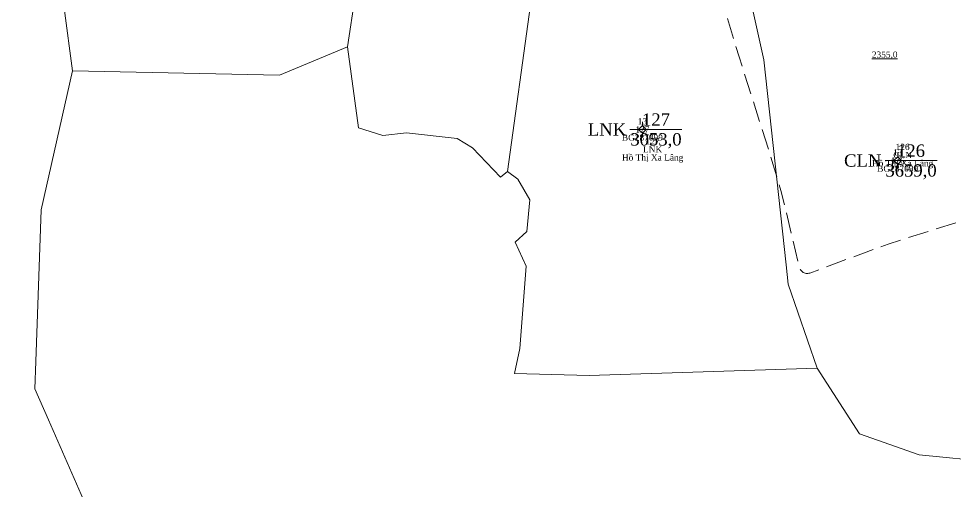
# Model space of a CAD drawing. Header units: metres. Extents: x 543340 to 549474, y 1840490 to 1845220.
# Drawn here: x 547317.3 to 547468.8, y 1841826.2 to 1841902.6 of the extents above; entities that cross this region are included whole.
import ezdxf
from ezdxf.enums import TextEntityAlignment as Align

# ---------------------------------------------------------------- set-up
doc = ezdxf.new("R2010")
doc.units = ezdxf.units.M
doc.header["$MEASUREMENT"] = 0
doc.linetypes.add('DGN Style 3', pattern=[4.697227, 3.355162, -1.342065])
for name, color, linetype, lineweight in [('Level 10', 7, 'Continuous', 0), ('Level 11', 7, 'Continuous', 0), ('Level 13', 7, 'Continuous', 0), ('Level 15', 7, 'Continuous', 0), ('Level 19', 7, 'Continuous', 0), ('Level 2', 7, 'Continuous', 0), ('Level 30', 7, 'Continuous', 0), ('Level 4', 7, 'Continuous', 0), ('Level 5', 7, 'Continuous', 0)]:
    doc.layers.add(name, color=color, linetype=linetype, lineweight=lineweight)
doc.styles.add('Style-Times New Roman', font='times.ttf')

# ---------------------------------------------------------------- blocks, each defined once
blk = doc.blocks.new('CENTRD')
at = {"layer": 'Level 11', "linetype": 'Continuous', "lineweight": 0}
h = blk.add_hatch(color=1, dxfattribs=at)
edge = h.paths.add_edge_path()
edge.add_arc((0, 0), 1.5, 0, 360)
at = {"layer": 'Level 11', "color": 1, "linetype": 'Continuous', "lineweight": 0}
for p, q in [((-6.25, 0), (-12.5, 0)), ((0, 6.25), (-6.25, 0)), ((-6.25, 0), (0, -6.25)), ((0, 12.5), (0, 6.25)), ((6.25, 0), (0, 6.25)), ((0, -6.25), (6.25, 0)), ((12.5, 0), (6.25, 0)), ((0, -6.25), (0, -12.5))]:
    blk.add_line(p, q, dxfattribs=at)
blk = doc.blocks.new('N_THUA_222')
at = {"layer": 'Level 13', "color": 1, "linetype": 'Continuous', "lineweight": 0}
blk.add_line((-2.04, 0), (6.37, 0), dxfattribs=at)
at = {"layer": 'Level 13', "color": 5, "linetype": 'Continuous', "lineweight": 0, "style": 'Style-Times New Roman'}
blk.add_text('126', height=2, dxfattribs=at).set_placement((2.16, 1.6), align=Align.MIDDLE_CENTER)
at = {"layer": 'Level 2', "color": 3, "linetype": 'Continuous', "lineweight": 0, "style": 'Style-Times New Roman'}
blk.add_text('CLN', height=2, dxfattribs=at).set_placement((-2.64, 0), align=Align.MIDDLE_RIGHT)
at = {"layer": 'Level 4', "color": 1, "linetype": 'Continuous', "lineweight": 0, "style": 'Style-Times New Roman'}
blk.add_text('3659,0', height=2, dxfattribs=at).set_placement((2.16, -1.6), align=Align.MIDDLE_CENTER)
blk = doc.blocks.new('N_THUA_223')
at = {"layer": 'Level 13', "color": 1, "linetype": 'Continuous', "lineweight": 0}
blk.add_line((-2.01, 0), (6.4, 0), dxfattribs=at)
at = {"layer": 'Level 13', "color": 5, "linetype": 'Continuous', "lineweight": 0, "style": 'Style-Times New Roman'}
blk.add_text('127', height=2, dxfattribs=at).set_placement((2.2, 1.6), align=Align.MIDDLE_CENTER)
at = {"layer": 'Level 2', "color": 3, "linetype": 'Continuous', "lineweight": 0, "style": 'Style-Times New Roman'}
blk.add_text('LNK', height=2, dxfattribs=at).set_placement((-2.61, 0), align=Align.MIDDLE_RIGHT)
at = {"layer": 'Level 4', "color": 1, "linetype": 'Continuous', "lineweight": 0, "style": 'Style-Times New Roman'}
blk.add_text('3053,0', height=2, dxfattribs=at).set_placement((2.2, -1.6), align=Align.MIDDLE_CENTER)

msp = doc.modelspace()

# ---------------------------------------------------------------- linework, layer by layer
at = {"layer": 'Level 10', "color": 7, "lineweight": 0}
msp.add_line((547396.46, 1841877.85), (547400.19, 1841904.83), dxfattribs=at)
at = {"layer": 'Level 10', "color": 7, "lineweight": 0, "flags": 128}
for points in [[(547370.57, 1841898.02), (547371.81, 1841906.29), (547366.68, 1841931.35), (547364.8, 1841947.4), (547359.57, 1841965.98), (547357.65, 1841982.51)], [(547308.02, 1841946.93), (547317.26, 1841933.26), (547323.37, 1841914.51), (547326.04, 1841894.15)], [(547440.24, 1841924.51), (547434.31, 1841912.49), (547437.98, 1841895.94), (547441.56, 1841862.74), (547441.9, 1841859.61), (547446.57, 1841846.02)], [(547326.04, 1841894.15), (547359.57, 1841893.47), (547370.57, 1841898.02)], [(547370.57, 1841898.02), (547372.35, 1841884.93), (547376.31, 1841883.7), (547380.11, 1841884.11), (547388.31, 1841883.17), (547390.81, 1841881.68), (547395.32, 1841876.94), (547396.46, 1841877.85)], [(547326.04, 1841894.15), (547321, 1841871.64), (547320.11, 1841847.08), (547319.95, 1841842.65), (547322.14, 1841837.65), (547331.61, 1841816.06), (547348.56, 1841797.9), (547349.82, 1841787.5), (547349.98, 1841778.7), (547352.02, 1841770.44), (547354.25, 1841761.37), (547366.33, 1841751.45), (547371.87, 1841753.12), (547377.1, 1841754.7), (547381.86, 1841756.8), (547388.79, 1841756.68), (547398.78, 1841755.79), (547409.87, 1841747.78), (547414.65, 1841729.75), (547419.88, 1841710.01), (547420.58, 1841707.38), (547441.16, 1841667.65), (547456.58, 1841636.29)], [(547396.46, 1841877.85), (547398.16, 1841876.61), (547400.1, 1841873.24), (547399.61, 1841868.12), (547397.73, 1841866.41), (547399.51, 1841862.54), (547398.44, 1841849.21), (547397.61, 1841845.14), (547409.69, 1841844.8), (547446.57, 1841846.02)], [(547446.57, 1841846.02), (547453.46, 1841835.38), (547463.12, 1841831.98), (547475.16, 1841830.78), (547485.74, 1841832.73)]]:
    msp.add_lwpolyline(points, dxfattribs=at)
at = {"layer": 'Level 30', "color": 5, "linetype": 'DGN Style 3', "lineweight": 13, "flags": 128}
msp.add_lwpolyline([(547551.73, 1841940.52), (547562.89, 1841906.57), (547565.18, 1841900.34), (547565.46, 1841899.46), (547565.49, 1841899.33), (547565.53, 1841899.06), (547565.54, 1841898.92), (547565.53, 1841898.66), (547565.52, 1841898.52), (547565.47, 1841898.26), (547565.44, 1841898.13), (547565.35, 1841897.87), (547565.23, 1841897.63), (547565.16, 1841897.51), (547565, 1841897.3), (547564.92, 1841897.19), (547564.73, 1841897), (547564.52, 1841896.83), (547564.3, 1841896.69), (547564.07, 1841896.57), (547563.82, 1841896.48), (547557.43, 1841894.83), (547533.19, 1841889.26), (547512.44, 1841883.38), (547507.2, 1841881.65), (547504.63, 1841880.86), (547495.65, 1841878.24), (547471.78, 1841870.42), (547458.1, 1841866.11), (547445.39, 1841861.41), (547445.24, 1841861.37), (547445.09, 1841861.35), (547444.94, 1841861.35), (547444.79, 1841861.36), (547444.64, 1841861.4), (547444.49, 1841861.45), (547444.35, 1841861.52), (547444.22, 1841861.6), (547444.1, 1841861.7), (547444, 1841861.81), (547443.9, 1841861.94), (547443.83, 1841862.07), (547443.77, 1841862.21), (547443.72, 1841862.35), (547440.73, 1841874.8), (547439.5, 1841878.95), (547433.96, 1841896.43), (547430.17, 1841909), (547429.12, 1841912.17), (547416.13, 1841949.18), (547410.77, 1841966.65), (547409.81, 1841970.12), (547407.16, 1841980.93), (547407.14, 1841981.11), (547407.14, 1841981.29), (547407.15, 1841981.47), (547407.19, 1841981.64), (547407.24, 1841981.81), (547407.31, 1841981.96), (547407.4, 1841982.11), (547407.5, 1841982.25), (547407.61, 1841982.38), (547407.74, 1841982.49), (547407.87, 1841982.59), (547408.02, 1841982.68), (547408.17, 1841982.74), (547408.33, 1841982.8), (547426.99, 1841988.1), (547435.27, 1841990.21), (547457.74, 1841996.91), (547464.76, 1841999.1), (547483.2, 1842004.53), (547493.96, 1842007.83), (547522.6, 1842016.3), (547526.68, 1842017.47), (547526.71, 1842017.47), (547526.74, 1842017.44), (547526.75, 1842017.43), (547531.54, 1842003.85), (547539.24, 1841980.12), (547541.66, 1841971.65), (547545.19, 1841960.26), (547550.34, 1841944.71)], dxfattribs=at)

# ---------------------------------------------------------------- block references
at = {"layer": 'Level 11', "color": 1, "linetype": 'Continuous', "lineweight": 0, "xscale": 0.1, "yscale": 0.1, "zscale": 0.1}
for p in [(547418.3, 1841884.66), (547459.63, 1841879.63)]:
    msp.add_blockref('CENTRD', p, dxfattribs=at)
at = {"layer": 'Level 2', "color": 3, "linetype": 'Continuous', "lineweight": 0}
for name, p in [('N_THUA_223', (547418.3, 1841884.66)), ('N_THUA_222', (547459.63, 1841879.63))]:
    msp.add_blockref(name, p, dxfattribs=at)

# ---------------------------------------------------------------- texts
at = {"layer": 'Level 15', "color": 1, "linetype": 'Continuous', "lineweight": 0, "char_height": 1, "attachment_point": 5, "line_spacing_factor": 0.790495, "style": 'Style-Times New Roman'}
for s, insert in [('127\\PLNK\\PHồ Thị Xa Lâng', (547419.96, 1841881.28)), ('126\\PCLN\\PHồ Thị Xa Lâng', (547460.43, 1841880.36))]:
    msp.add_mtext(s, dxfattribs=dict(at, insert=insert))
at = {"layer": 'Level 19', "color": 2, "linetype": 'Continuous', "lineweight": 0, "char_height": 1, "attachment_point": 5, "line_spacing_factor": 0.790495, "style": 'Style-Times New Roman'}
for s, insert in [('13\\P127\\PBG287099', (547418.3, 1841884.66)), ('13\\P126\\PBG287099', (547459.63, 1841879.63))]:
    msp.add_mtext(s, dxfattribs=dict(at, insert=insert))
at = {"layer": 'Level 5', "color": 5, "linetype": 'Continuous', "lineweight": 0, "style": 'Style-Times New Roman'}
msp.add_text('%%u2355,0%%U', height=1, dxfattribs=at).set_placement((547457.53, 1841896.78), align=Align.MIDDLE_CENTER)

doc.saveas('drawing.dxf')
